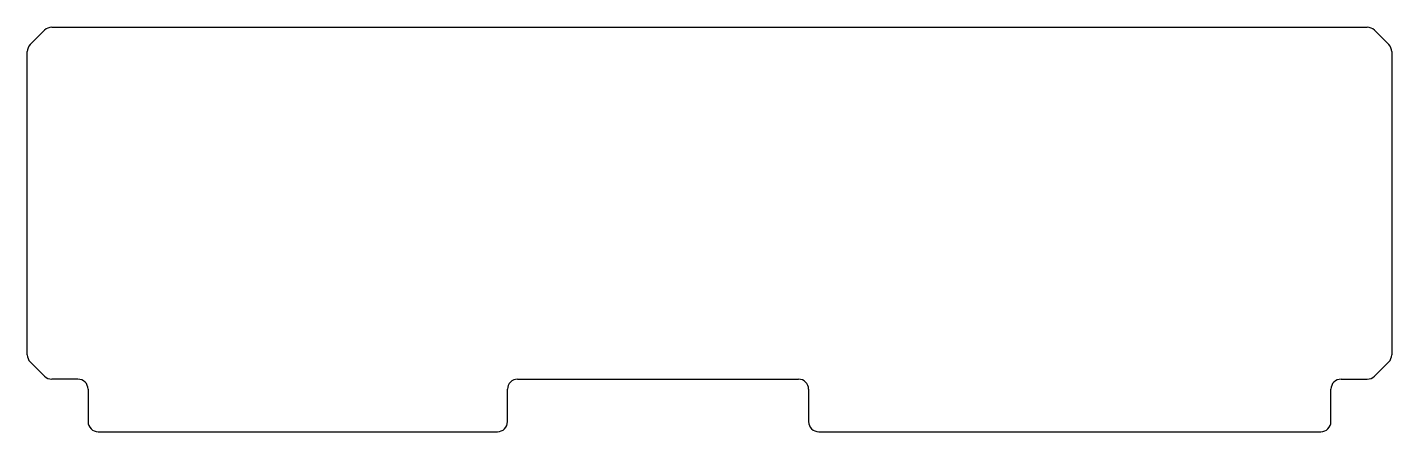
# Model space of a CAD drawing. Extents: x -3 to 64.3, y -2.6 to 17.4.
import ezdxf

# ---------------------------------------------------------------- set-up
doc = ezdxf.new("R2010")
doc.units = 0
doc.header["$MEASUREMENT"] = 0
doc.layers.add('MODELSKETCH_VISIBLE', color=7, linetype='CONTINUOUS')

msp = doc.modelspace()

# ---------------------------------------------------------------- linework, layer by layer
at = {"layer": 'MODELSKETCH_VISIBLE'}
for p, q in [((-2.854, 16.546), (-2.146, 17.254)), ((-1.793, 17.4), (63.133, 17.4)), ((64.194, 16.546), (63.486, 17.254)), ((-3, 1.207), (-3, 16.193)), ((64.34, 16.193), (64.34, 1.207)), ((-2.854, 0.854), (-2.146, 0.146)), ((63.486, 0.146), (64.194, 0.854)), ((-0.5, 0), (-1.793, 0)), ((21.2, 0), (35.06, 0)), ((61.84, 0), (63.133, 0)), ((0, -0.5), (0, -2.1)), ((20.7, -2.1), (20.7, -0.5)), ((35.56, -0.5), (35.56, -2.1)), ((61.34, -2.1), (61.34, -0.5)), ((0.5, -2.6), (20.2, -2.6)), ((36.06, -2.6), (60.84, -2.6))]:
    msp.add_line(p, q, dxfattribs=at)
for centre, start, end in [((-1.793, 16.9), 90, 135), ((63.133, 16.9), 45, 90), ((-2.5, 16.193), 135, 180), ((63.84, 16.193), 0, 45), ((-2.5, 1.207), 180, 225), ((63.84, 1.207), 315, 0), ((-1.793, 0.5), 225, 270), ((63.133, 0.5), 270, 315), ((-0.5, -0.5), 0, 90), ((21.2, -0.5), 90, 180), ((35.06, -0.5), 0, 90), ((61.84, -0.5), 90, 180), ((0.5, -2.1), 180, 270), ((20.2, -2.1), 270, 0), ((36.06, -2.1), 180, 270), ((60.84, -2.1), 270, 0)]:
    msp.add_arc(centre, 0.5, start, end, dxfattribs=at)

doc.saveas('drawing.dxf')
